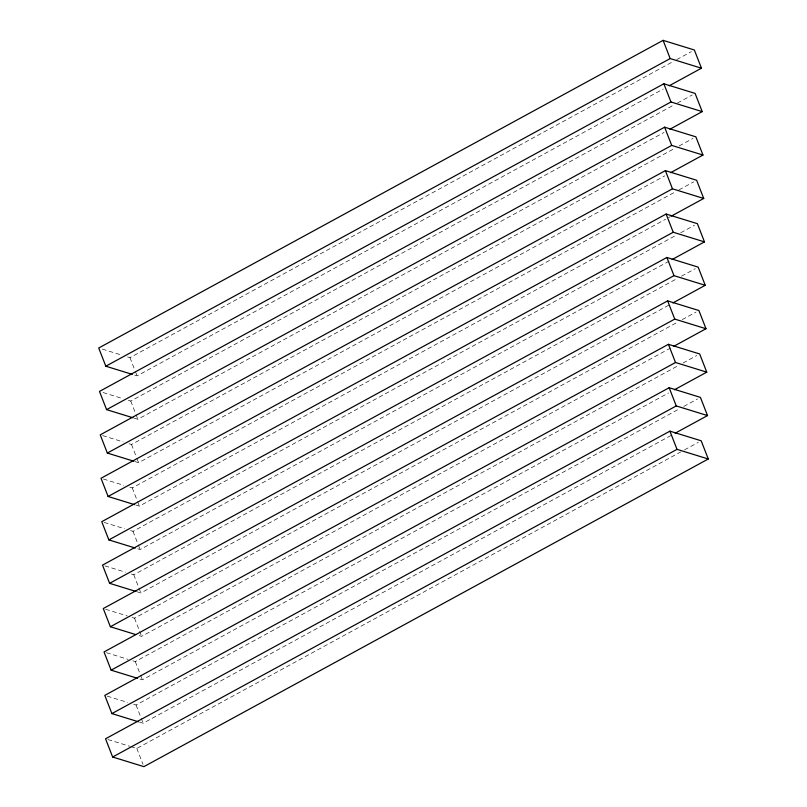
<?xml version="1.0" encoding="UTF-8"?>
<svg xmlns="http://www.w3.org/2000/svg" width="807" height="807" viewBox="0 0 807 807"><rect width="100%" height="100%" fill="white"/><g stroke="black" fill="none" stroke-linecap="round" stroke-linejoin="round"><path stroke-width="0.61" stroke-dasharray="4.04 3.03" d="M127.587 356.906L129.988 357.652L672.796 61.746M676.72 59.607L691.417 51.598M134.678 375.114L137.079 375.85L663.233 89.032M128.343 400.333L130.744 401.069L673.563 105.162M677.477 103.034L692.174 95.014M134.234 418.167L137.836 419.277L664 132.449M129.1 443.749L131.501 444.496L675.298 148.054M679.212 145.916L692.931 138.441M134.991 461.584L138.592 462.693L664.756 175.876M129.856 487.176L132.257 487.912L676.054 191.471M678.99 189.877L693.687 181.857M135.747 505.011L139.359 506.12L665.513 219.292M668.448 217.688L670.415 216.619M130.613 530.592L133.014 531.339L676.811 234.898M680.735 232.759L694.444 225.284M137.704 548.8L140.115 549.537L669.205 261.115M131.37 574.019L133.78 574.755L677.567 278.314M681.491 276.186L695.21 268.701M137.261 591.854L140.872 592.963L669.971 304.532M132.126 617.436L134.537 618.182L678.324 321.741M682.248 319.602L695.967 312.127M139.228 635.644L141.629 636.38L670.728 347.958M132.893 660.862L135.294 661.599L679.091 365.157M683.004 363.029L696.723 355.544M139.984 679.06L142.385 679.807L668.539 392.979M133.649 704.279L136.05 705.025L679.847 408.584M683.761 406.446L697.48 398.971M139.54 722.114L143.142 723.223L672.241 434.802M130.795 746.596L136.807 748.442L680.604 452.001M684.518 449.872L698.237 442.387M102.338 349.118L121.575 355.05M103.094 392.545L122.331 398.476M102.65 435.588L123.088 441.903M103.407 479.015L123.844 485.32M104.164 522.432L124.601 528.746M104.92 565.858L125.357 572.163M105.677 609.275L127.324 615.953M106.443 652.702L128.081 659.38M107.2 696.118L127.637 702.433M107.956 739.545L129.594 746.223M129.988 357.652L134.86 370.171M135.304 371.301L137.079 375.85M130.744 401.069L135.626 413.588M136.07 414.727L137.836 419.277M131.501 444.496L136.383 457.014M136.827 458.144L138.592 462.693M132.257 487.912L137.14 500.431M137.583 501.571L139.359 506.12M133.014 531.339L137.896 543.857M138.34 544.987L140.115 549.537M133.78 574.755L140.872 592.963M134.537 618.182L141.629 636.38M135.294 661.599L140.166 674.117M140.61 675.257L142.385 679.807M136.05 705.025L143.142 723.223M136.807 748.442L143.021 764.37"/><path stroke-width="1.21" d="M669.114 85.824L701.454 68.202L694.353 49.994L663.102 40.35L98.726 348.009L105.818 366.207L132.267 374.367M105.818 366.207L670.193 58.558L701.454 68.202M669.871 129.241L702.211 111.618L695.109 93.41L663.858 83.777L99.483 391.425L106.585 409.633L133.034 417.794M106.585 409.633L670.95 101.975L702.211 111.618M670.637 172.668L702.968 155.045L695.876 136.837L664.615 127.193L100.239 434.852L107.341 453.05L133.791 461.211M107.341 453.05L671.706 145.401L702.968 155.045M671.394 216.084L703.724 198.461L696.633 180.254L665.372 170.62L101.006 478.269L108.098 496.476L134.547 504.637M108.098 496.476L672.463 188.818L703.724 198.461M672.15 259.511L704.481 241.888L697.389 223.68L666.128 214.037L101.763 521.695L108.854 539.893L135.304 548.054M108.854 539.893L673.22 232.245L704.481 241.888M672.907 302.928L705.237 285.305L698.146 267.107L666.885 257.463L102.519 565.112L109.611 583.32L136.06 591.481M109.611 583.32L673.986 275.661L705.237 285.305M673.663 346.354L705.994 328.731L698.902 310.524L667.641 300.88L103.276 608.539L110.367 626.746L135.616 634.534M110.367 626.746L674.743 319.088L705.994 328.731M674.42 389.771L706.761 372.148L699.659 353.95L668.408 344.307L104.032 651.955L111.124 670.163L137.573 678.324M111.124 670.163L675.499 362.504L706.761 372.148M675.177 433.198L707.517 415.575L700.415 397.367L669.164 387.723L104.789 695.382L111.891 713.59L138.34 721.74M111.891 713.59L676.256 405.931L707.517 415.575M669.921 431.15L105.546 738.798L112.647 757.006L143.898 766.65L708.274 458.991L701.182 440.793L669.921 431.15L677.012 449.348L708.274 458.991M112.647 757.006L677.012 449.348M663.102 40.35L670.193 58.558M663.858 83.777L670.95 101.975M664.615 127.193L671.706 145.401M665.372 170.62L672.463 188.818M666.128 214.037L673.22 232.245M666.885 257.463L673.986 275.661M667.641 300.88L674.743 319.088M668.408 344.307L675.499 362.504M669.164 387.723L676.256 405.931"/></g></svg>
